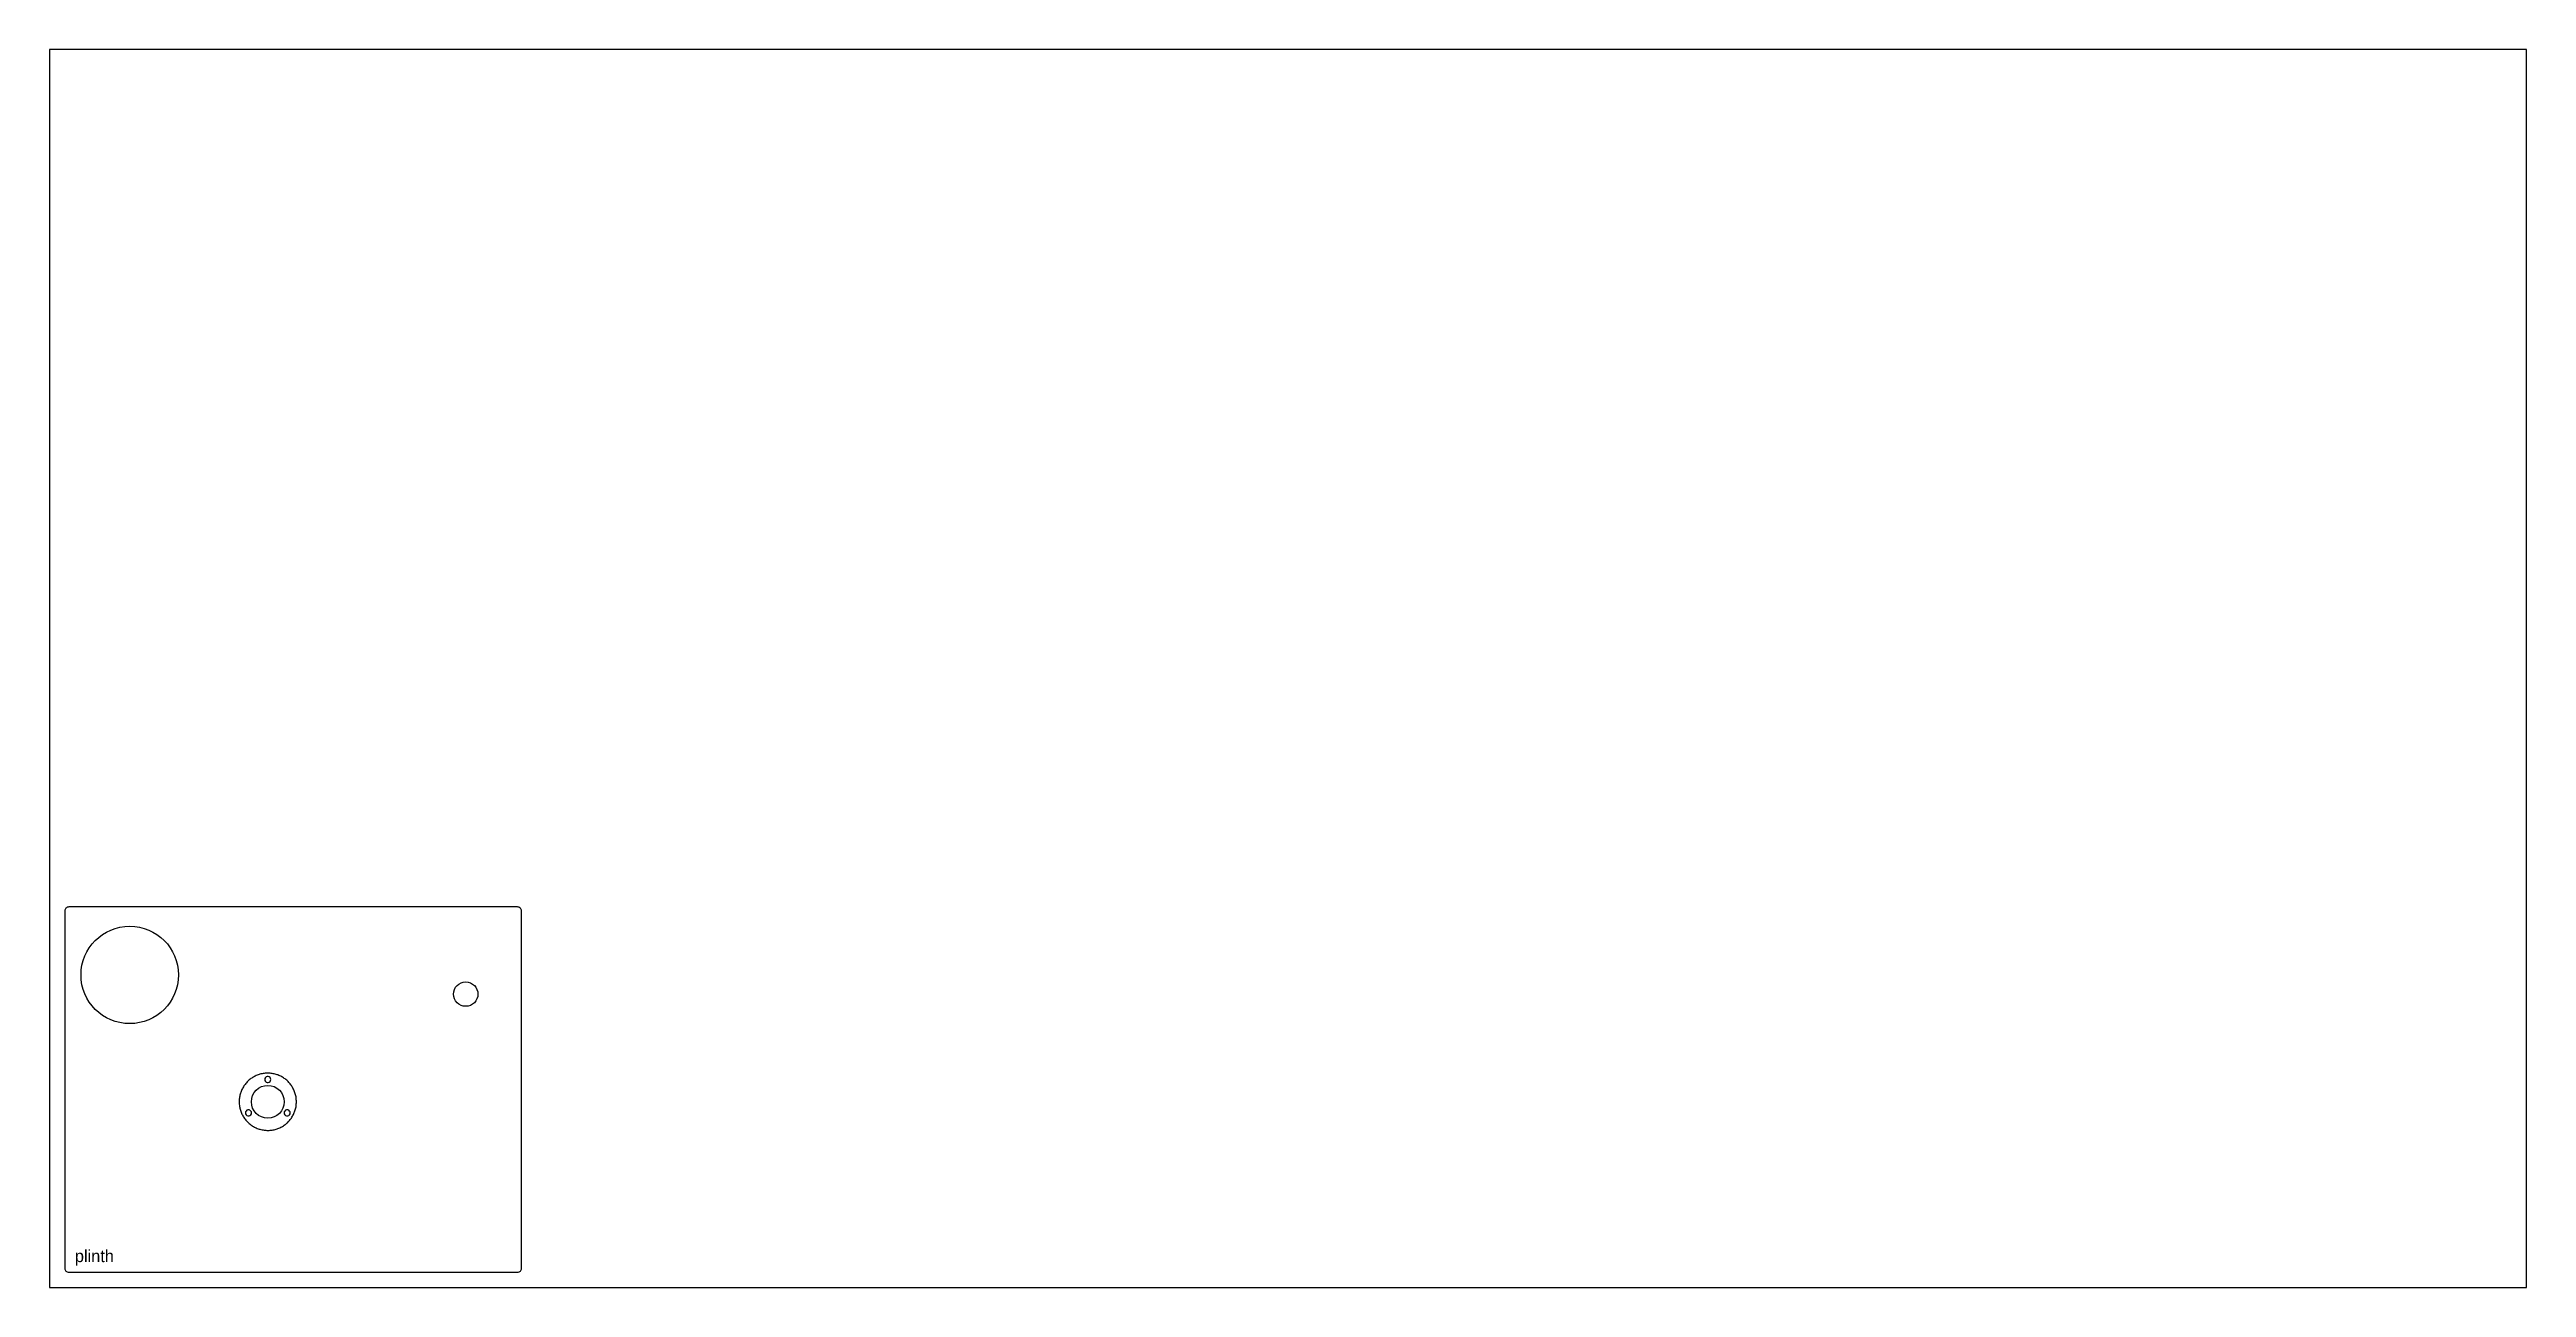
# Model space of a CAD drawing. Header units: millimetres. Extents: x 0 to 2440, y 0 to 1220.
import ezdxf

# ---------------------------------------------------------------- set-up
doc = ezdxf.new("R2010")
doc.units = ezdxf.units.MM
for name, color, linetype in [('CUT_INSIDE', 5, 'Continuous'), ('CUT_OUTSIDE', 1, 'Continuous'), ('POCKET_16MM', 3, 'Continuous'), ('POCKET_6MM', 3, 'Continuous')]:
    doc.layers.add(name, color=color, linetype=linetype)

msp = doc.modelspace()

# ---------------------------------------------------------------- linework, layer by layer
at = {"layer": 'CUT_INSIDE'}
for centre, radius in [((79, 308), 48), ((410, 289.1), 12), ((215, 183), 16.2)]:
    msp.add_circle(centre, radius, dxfattribs=at)
at = {"layer": 'CUT_OUTSIDE'}
msp.add_lwpolyline([(465, 371), (464.9, 371.8), (464.7, 372.5), (464.3, 373.2), (463.8, 373.8), (463.2, 374.3), (462.5, 374.7), (461.8, 374.9), (461, 375), (19, 375), (18.2, 374.9), (17.5, 374.7), (16.8, 374.3), (16.2, 373.8), (15.7, 373.2), (15.3, 372.5), (15.1, 371.8), (15, 371), (15, 19), (15.1, 18.2), (15.3, 17.5), (15.7, 16.8), (16.2, 16.2), (16.8, 15.7), (17.5, 15.3), (18.2, 15.1), (19, 15), (461, 15), (461.8, 15.1), (462.5, 15.3), (463.2, 15.7), (463.8, 16.2), (464.3, 16.8), (464.7, 17.5), (464.9, 18.2), (465, 19), (465, 371)], close=True, dxfattribs=at)
at = {"layer": 'POCKET_16MM'}
for points in [[(218, 205), (217.8, 206), (217.3, 206.9), (216.5, 207.6), (215.5, 208), (214.5, 208), (213.5, 207.6), (212.7, 206.9), (212.2, 206), (212, 205), (212.2, 204), (212.7, 203.1), (213.5, 202.4), (214.5, 202), (215.5, 202), (216.5, 202.4), (217.3, 203.1), (217.8, 204), (218, 205)], [(198.9, 172), (198.8, 173), (198.2, 173.9), (197.4, 174.6), (196.5, 175), (195.4, 175), (194.4, 174.6), (193.6, 173.9), (193.1, 173), (192.9, 172), (193.1, 171), (193.6, 170.1), (194.4, 169.4), (195.4, 169), (196.5, 169), (197.4, 169.4), (198.2, 170.1), (198.8, 171), (198.9, 172)], [(237.1, 172), (236.9, 173), (236.4, 173.9), (235.6, 174.6), (234.6, 175), (233.5, 175), (232.6, 174.6), (231.8, 173.9), (231.2, 173), (231.1, 172), (231.2, 171), (231.8, 170.1), (232.6, 169.4), (233.5, 169), (234.6, 169), (235.6, 169.4), (236.4, 170.1), (236.9, 171), (237.1, 172)]]:
    msp.add_lwpolyline(points, close=True, dxfattribs=at)
at = {"layer": 'POCKET_6MM'}
msp.add_lwpolyline([(243.2, 183), (243.2, 184), (243.1, 185), (243, 186), (242.9, 187), (242.8, 188), (242.6, 189), (242.3, 189.9), (242.1, 190.9), (241.8, 191.9), (241.4, 192.8), (241.1, 193.7), (240.7, 194.7), (240.3, 195.6), (239.8, 196.4), (239.3, 197.3), (238.8, 198.2), (238.2, 199), (237.6, 199.8), (237, 200.6), (236.4, 201.4), (235.7, 202.1), (235, 202.9), (234.3, 203.6), (233.6, 204.2), (232.8, 204.9), (232, 205.5), (231.2, 206.1), (230.4, 206.6), (229.5, 207.2), (228.7, 207.7), (227.8, 208.1), (226.9, 208.6), (226, 209), (225, 209.4), (224.1, 209.7), (223.1, 210), (222.2, 210.3), (221.2, 210.5), (220.2, 210.7), (219.2, 210.9), (218.2, 211), (217.2, 211.1), (216.3, 211.2), (215.3, 211.2), (214.2, 211.2), (213.2, 211.1), (212.3, 211.1), (211.3, 211), (210.3, 210.8), (209.3, 210.6), (208.3, 210.4), (207.3, 210.1), (206.4, 209.9), (205.4, 209.5), (204.5, 209.2), (203.6, 208.8), (202.7, 208.4), (201.8, 207.9), (200.9, 207.4), (200, 206.9), (199.2, 206.4), (198.4, 205.8), (197.6, 205.2), (196.8, 204.5), (196.1, 203.9), (195.3, 203.2), (194.6, 202.5), (193.9, 201.8), (193.3, 201), (192.7, 200.2), (192.1, 199.4), (191.5, 198.6), (191, 197.7), (190.5, 196.9), (190, 196), (189.5, 195.1), (189.1, 194.2), (188.7, 193.3), (188.4, 192.3), (188.1, 191.4), (187.8, 190.4), (187.5, 189.4), (187.3, 188.5), (187.2, 187.5), (187, 186.5), (186.9, 185.5), (186.8, 184.5), (186.8, 183.5), (186.8, 182.5), (186.8, 181.5), (186.9, 180.5), (187, 179.5), (187.2, 178.5), (187.3, 177.5), (187.5, 176.6), (187.8, 175.6), (188.1, 174.6), (188.4, 173.7), (188.7, 172.7), (189.1, 171.8), (189.5, 170.9), (190, 170), (190.5, 169.1), (191, 168.3), (191.5, 167.4), (192.1, 166.6), (192.7, 165.8), (193.3, 165), (193.9, 164.2), (194.6, 163.5), (195.3, 162.8), (196.1, 162.1), (196.8, 161.5), (197.6, 160.8), (198.4, 160.2), (199.2, 159.6), (200, 159.1), (200.9, 158.6), (201.8, 158.1), (202.7, 157.6), (203.6, 157.2), (204.5, 156.8), (205.4, 156.5), (206.4, 156.1), (207.3, 155.9), (208.3, 155.6), (209.3, 155.4), (210.3, 155.2), (211.3, 155), (212.3, 154.9), (213.2, 154.9), (214.2, 154.8), (215.3, 154.8), (216.3, 154.8), (217.2, 154.9), (218.2, 155), (219.2, 155.1), (220.2, 155.3), (221.2, 155.5), (222.2, 155.7), (223.1, 156), (224.1, 156.3), (225, 156.6), (226, 157), (226.9, 157.4), (227.8, 157.9), (228.7, 158.3), (229.5, 158.8), (230.4, 159.4), (231.2, 159.9), (232, 160.5), (232.8, 161.1), (233.6, 161.8), (234.3, 162.4), (235, 163.1), (235.7, 163.9), (236.4, 164.6), (237, 165.4), (237.6, 166.2), (238.2, 167), (238.8, 167.8), (239.3, 168.7), (239.8, 169.6), (240.3, 170.4), (240.7, 171.3), (241.1, 172.3), (241.4, 173.2), (241.8, 174.1), (242.1, 175.1), (242.3, 176.1), (242.6, 177), (242.8, 178), (242.9, 179), (243, 180), (243.1, 181), (243.2, 182), (243.2, 183)], close=True, dxfattribs=at)
at = {"layer": 'SHEET_EDGE'}
msp.add_lwpolyline([(0, 0), (2440, 0), (2440, 1220), (0, 1220)], close=True, dxfattribs=at)

# ---------------------------------------------------------------- texts
at = {"layer": 'NOTES'}
msp.add_text('plinth', height=12, dxfattribs=at).set_placement((25, 25))

doc.saveas('drawing.dxf')
